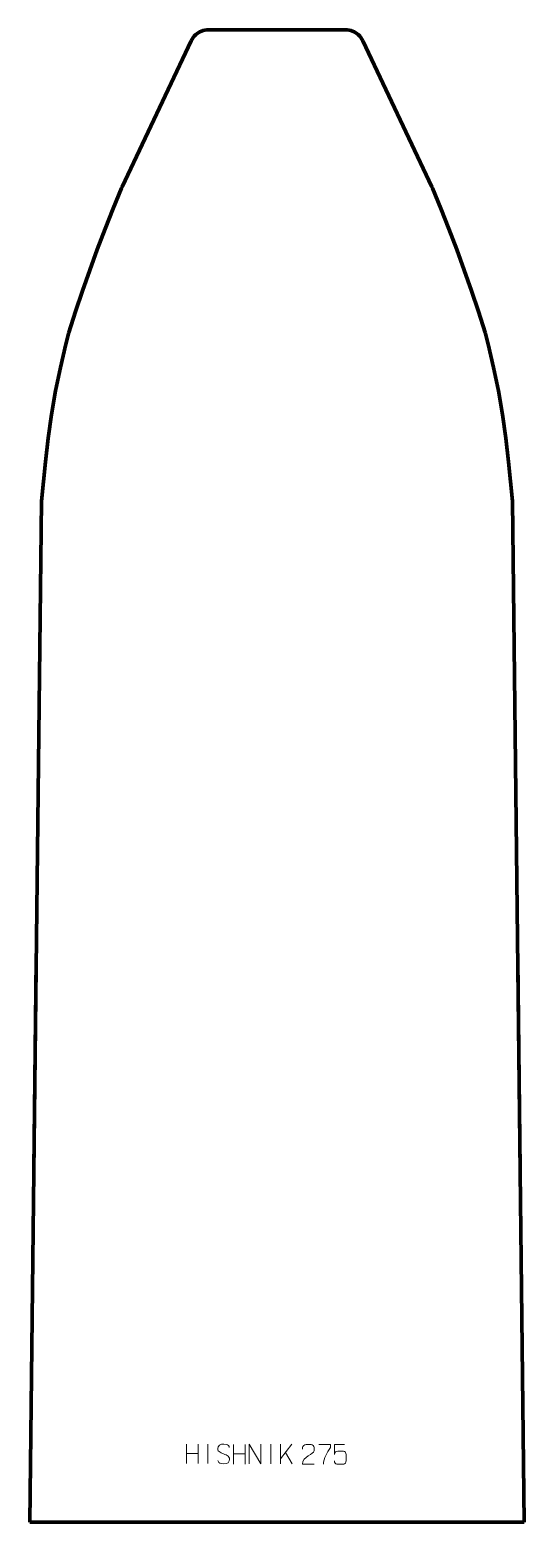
# Model space of a CAD drawing. Header units: millimetres. Extents: x -315 to 315, y -950 to 950.
import ezdxf

# ---------------------------------------------------------------- set-up
doc = ezdxf.new("R2010")
doc.units = ezdxf.units.MM
doc.header["$MEASUREMENT"] = 0
doc.layers.add('layer 1', color=7, linetype='Continuous')

msp = doc.modelspace()

# ---------------------------------------------------------------- linework, layer by layer
at = {"layer": 'layer 1', "lineweight": 106}
for points in [[(-87.3465, 949.9994), (-87.3465, 949.9994), (-89.6207, 949.8921), (-89.6207, 949.8921)], [(-87.3465, 949.9994), (-87.3465, 949.9994), (87.3454, 949.9994), (87.3454, 949.9994)], [(87.3454, 949.9994), (87.3454, 949.9994), (89.6195, 949.8921), (89.6195, 949.8921)], [(-197.4655, 750), (-197.4655, 750), (-109.2342, 936.1423), (-109.2342, 936.1423)], [(-108.1644, 938.1517), (-108.1644, 938.1517), (-109.2342, 936.1423), (-109.2342, 936.1423)], [(-106.9114, 940.0532), (-106.9114, 940.0532), (-108.1644, 938.1517), (-108.1644, 938.1517)], [(-105.4844, 941.8274), (-105.4844, 941.8274), (-106.9114, 940.0532), (-106.9114, 940.0532)], [(-103.8963, 943.4603), (-103.8963, 943.4603), (-105.4844, 941.8274), (-105.4844, 941.8274)], [(-102.1631, 944.936), (-102.1631, 944.936), (-103.8963, 943.4603), (-103.8963, 943.4603)], [(-100.2989, 946.2438), (-100.2989, 946.2438), (-102.1631, 944.936), (-102.1631, 944.936)], [(-98.3205, 947.3701), (-98.3205, 947.3701), (-100.2989, 946.2438), (-100.2989, 946.2438)], [(-96.2436, 948.3052), (-96.2436, 948.3052), (-98.3205, 947.3701), (-98.3205, 947.3701)], [(-94.0896, 949.0419), (-94.0896, 949.0419), (-96.2436, 948.3052), (-96.2436, 948.3052)], [(-91.8752, 949.572), (-91.8752, 949.572), (-94.0896, 949.0419), (-94.0896, 949.0419)], [(-89.6207, 949.8921), (-89.6207, 949.8921), (-91.8752, 949.572), (-91.8752, 949.572)], [(89.6195, 949.8921), (89.6195, 949.8921), (91.8741, 949.572), (91.8741, 949.572)], [(91.8741, 949.572), (91.8741, 949.572), (94.0884, 949.0419), (94.0884, 949.0419)], [(94.0884, 949.0419), (94.0884, 949.0419), (96.2436, 948.3052), (96.2436, 948.3052)], [(96.2436, 948.3052), (96.2436, 948.3052), (98.3194, 947.3701), (98.3194, 947.3701)], [(98.3194, 947.3701), (98.3194, 947.3701), (100.2978, 946.2438), (100.2978, 946.2438)], [(100.2978, 946.2438), (100.2978, 946.2438), (102.1631, 944.936), (102.1631, 944.936)], [(102.1631, 944.936), (102.1631, 944.936), (103.8963, 943.4603), (103.8963, 943.4603)], [(103.8963, 943.4603), (103.8963, 943.4603), (105.4833, 941.8274), (105.4833, 941.8274)], [(105.4833, 941.8274), (105.4833, 941.8274), (106.9103, 940.0532), (106.9103, 940.0532)], [(106.9103, 940.0532), (106.9103, 940.0532), (108.1633, 938.1517), (108.1633, 938.1517)], [(108.1633, 938.1517), (108.1633, 938.1517), (109.2331, 936.1423), (109.2331, 936.1423)], [(197.4644, 750), (197.4644, 750), (109.2331, 936.1423), (109.2331, 936.1423)], [(-198.1486, 748.3973), (-198.1486, 748.3973), (-208.7851, 722.5276), (-208.7851, 722.5276)], [(-197.4655, 750), (-197.4655, 750), (-198.1486, 748.3973), (-198.1486, 748.3973)], [(197.4644, 750), (197.4644, 750), (198.1475, 748.3973), (198.1475, 748.3973)], [(198.1475, 748.3973), (198.1475, 748.3973), (208.7848, 722.5276), (208.7848, 722.5276)], [(-208.7851, 722.5276), (-208.7851, 722.5276), (-219.0788, 696.5182), (-219.0788, 696.5182)], [(208.7848, 722.5276), (208.7848, 722.5276), (219.0777, 696.5182), (219.0777, 696.5182)], [(-219.0788, 696.5182), (-219.0788, 696.5182), (-229.0281, 670.3762), (-229.0281, 670.3762)], [(219.0777, 696.5182), (219.0777, 696.5182), (229.027, 670.3762), (229.027, 670.3762)], [(-229.0281, 670.3762), (-229.0281, 670.3762), (-238.6301, 644.1054), (-238.6301, 644.1054)], [(229.027, 670.3762), (229.027, 670.3762), (238.629, 644.1054), (238.629, 644.1054)], [(-238.6301, 644.1054), (-238.6301, 644.1054), (-247.8844, 617.7094), (-247.8844, 617.7094)], [(238.629, 644.1054), (238.629, 644.1054), (247.8833, 617.7094), (247.8833, 617.7094)], [(-247.8844, 617.7094), (-247.8844, 617.7094), (-256.7885, 591.1926), (-256.7885, 591.1926)], [(247.8833, 617.7094), (247.8833, 617.7094), (256.7874, 591.1926), (256.7874, 591.1926)], [(-256.7885, 591.1926), (-256.7885, 591.1926), (-265.3412, 564.5615), (-265.3412, 564.5615)], [(256.7874, 591.1926), (256.7874, 591.1926), (265.3401, 564.5615), (265.3401, 564.5615)], [(-265.3412, 564.5615), (-265.3412, 564.5615), (-269.2227, 549.7037), (-269.2227, 549.7037)], [(269.2216, 549.7037), (269.2216, 549.7037), (265.3401, 564.5615), (265.3401, 564.5615)], [(-276.0712, 520.0795), (-276.0712, 520.0795), (-269.2227, 549.7037), (-269.2227, 549.7037)], [(276.0701, 520.0795), (276.0701, 520.0795), (269.2216, 549.7037), (269.2216, 549.7037)], [(-282.0786, 490.2723), (-282.0786, 490.2723), (-276.0712, 520.0795), (-276.0712, 520.0795)], [(282.0775, 490.2723), (282.0775, 490.2723), (276.0701, 520.0795), (276.0701, 520.0795)], [(-287.2378, 460.3075), (-287.2378, 460.3075), (-282.0786, 490.2723), (-282.0786, 490.2723)], [(287.2367, 460.3075), (287.2367, 460.3075), (282.0775, 490.2723), (282.0775, 490.2723)], [(-287.2378, 460.3075), (-287.2378, 460.3075), (-291.5468, 430.2084), (-291.5468, 430.2084)], [(291.5457, 430.2084), (291.5457, 430.2084), (287.2367, 460.3075), (287.2367, 460.3075)], [(-295.0006, 399.9996), (-295.0006, 399.9996), (-291.5468, 430.2084), (-291.5468, 430.2084)], [(294.9995, 399.9996), (294.9995, 399.9996), (291.5457, 430.2084), (291.5457, 430.2084)], [(-295.0006, 399.9996), (-295.0006, 399.9996), (-300.0007, 350.0001), (-300.0007, 350.0001)], [(294.9995, 399.9996), (294.9995, 399.9996), (299.9996, 350.0001), (299.9996, 350.0001)], [(-300.0007, 350.0001), (-300.0007, 350.0001), (-314.9998, -949.9994), (-314.9998, -949.9994)], [(299.9996, 350.0001), (299.9996, 350.0001), (314.9998, -949.9994), (314.9998, -949.9994)], [(-309.9998, -500.0002), (-309.9998, -500.0002), (-306.8757, -234.4291), (-306.8757, -234.4291)], [(309.9986, -500.0002), (309.9986, -500.0002), (306.8754, -234.4291), (306.8754, -234.4291)], [(-314.9998, -949.9994), (-314.9998, -949.9994), (314.9998, -949.9994), (314.9998, -949.9994)]]:
    msp.add_open_spline(points, degree=3, dxfattribs=at)
at = {"layer": 'layer 1', "color": 250, "lineweight": 9}
for points in [[(-115.3011, -850.5562), (-115.3011, -850.5562), (-115.3011, -875.3337), (-115.3011, -875.3337)], [(-100.6578, -850.5562), (-100.6578, -850.5562), (-100.6578, -875.5097), (-100.6578, -875.5097)], [(-87.9794, -850.5459), (-87.9794, -850.5459), (-87.9794, -875.52), (-87.9794, -875.52)], [(-55.3065, -851.3248), (-55.3065, -851.3248), (-55.3065, -876.1023), (-55.3065, -876.1023)], [(-40.6632, -851.3248), (-40.6632, -851.3248), (-40.6632, -876.2783), (-40.6632, -876.2783)], [(-7.9849, -850.7198), (-7.9849, -850.7198), (-7.9849, -875.6939), (-7.9849, -875.6939)], [(4.6643, -850.7301), (4.6643, -850.7301), (4.6643, -875.6837), (4.6643, -875.6837)], [(19.0405, -850.7301), (19.0405, -850.7301), (4.6643, -869.3698), (4.6643, -869.3698)], [(-115.3011, -862.4385), (-115.3011, -862.4385), (-100.6578, -862.4381), (-100.6578, -862.4381)], [(-55.3065, -863.2071), (-55.3065, -863.2071), (-40.6632, -863.2067), (-40.6632, -863.2067)], [(19.3658, -875.5879), (19.3658, -875.5879), (10.8953, -861.2743), (10.8953, -861.2743)]]:
    msp.add_open_spline(points, degree=3, dxfattribs=at)
for points, knots in [([(-67.9794, -863.033), (-72.2277, -861.5626), (-77.1358, -859.7668), (-75.1307, -854.2465), (-75.1307, -854.2465), (-73.6272, -850.1066), (-68.4136, -850.4951), (-64.81, -851.0962), (-64.81, -851.0962), (-61.9494, -851.5734), (-61.0847, -852.7866), (-60.7741, -854.8707)], [0, 0, 0, 0, 0.25, 0.25, 0.25, 0.25, 0.5, 0.5, 0.5, 0.5, 1, 1, 1, 1]), ([(-35.3123, -875.6836), (-35.3123, -875.6836), (-35.3123, -850.7301), (-35.3123, -850.7301), (-35.3123, -850.7301), (-35.3123, -850.7301), (-20.6575, -875.6836), (-20.6575, -875.6836), (-20.6575, -875.6836), (-20.6575, -875.6836), (-20.6575, -850.7301), (-20.6575, -850.7301)], [0, 0, 0, 0, 0.25, 0.25, 0.25, 0.25, 0.5, 0.5, 0.5, 0.5, 1, 1, 1, 1]), ([(47.1852, -876.1346), (42.2708, -876.1343), (37.3564, -876.1343), (32.4423, -876.1346), (32.4423, -876.1346), (32.4423, -866.2023), (47.0933, -863.5611), (47.1852, -859.2508), (47.1852, -859.2508), (47.1849, -857.8267), (47.1849, -856.403), (47.1852, -854.9797), (47.1852, -854.9797), (47.1683, -852.9026), (45.0455, -851.1778), (43.3745, -851.1605), (43.3745, -851.1605), (41.3013, -851.1609), (39.2284, -851.1609), (37.156, -851.1605), (37.156, -851.1605), (35.3339, -851.144), (32.5092, -852.9361), (32.4423, -855.0297), (32.4423, -855.0297), (32.4423, -855.0297), (32.4423, -857.0845), (32.4423, -857.0845)], [0, 0, 0, 0, 0.125, 0.125, 0.125, 0.125, 0.25, 0.25, 0.25, 0.25, 0.375, 0.375, 0.375, 0.375, 0.5, 0.5, 0.5, 0.5, 0.625, 0.625, 0.625, 0.625, 0.75, 0.75, 0.75, 0.75, 1, 1, 1, 1]), ([(53.2401, -851.3056), (53.2401, -851.3056), (68.0562, -851.3056), (68.0562, -851.3056), (68.0562, -851.3056), (68.0559, -852.5552), (68.0559, -853.8048), (68.0562, -855.0546), (68.0562, -855.0546), (64.0618, -861.0517), (59.1466, -868.8853), (59.1466, -876.2641)], [0, 0, 0, 0, 0.25, 0.25, 0.25, 0.25, 0.5, 0.5, 0.5, 0.5, 1, 1, 1, 1]), ([(86.0422, -851.3301), (86.0422, -851.3301), (73.1905, -851.3301), (73.1905, -851.3301), (73.1905, -851.3301), (73.1908, -855.5607), (73.1908, -859.7916), (73.1905, -864.0228), (73.1905, -864.0228), (73.1902, -860.7127), (74.8212, -859.6409), (77.6332, -859.5804), (77.6332, -859.5804), (80.0728, -859.5801), (82.5123, -859.5801), (84.9515, -859.5804), (84.9515, -859.5804), (86.6013, -859.5736), (88.0762, -861.9541), (88.1047, -864.0228), (88.1047, -864.0228), (88.1044, -866.6101), (88.1044, -869.1977), (88.1047, -871.7854), (88.1047, -871.7854), (88.1509, -873.7448), (86.6515, -876.1811), (85.0256, -876.2396), (85.0256, -876.2396), (83.0691, -876.2393), (78.1741, -876.2393), (76.2171, -876.2396), (76.2171, -876.2396), (74.3716, -876.2484), (73.2645, -874.2836), (73.2437, -871.7325)], [0, 0, 0, 0, 0.1, 0.1, 0.1, 0.1, 0.2, 0.2, 0.2, 0.2, 0.3, 0.3, 0.3, 0.3, 0.4, 0.4, 0.4, 0.4, 0.5, 0.5, 0.5, 0.5, 0.6, 0.6, 0.6, 0.6, 0.7, 0.7, 0.7, 0.7, 0.8, 0.8, 0.8, 0.8, 1, 1, 1, 1]), ([(-67.9794, -863.0331), (-63.9608, -864.6798), (-58.9313, -866.5681), (-60.7653, -871.9284), (-60.7653, -871.9284), (-62.2251, -876.1948), (-67.1359, -875.9381), (-70.862, -875.3834), (-70.862, -875.3834), (-73.612, -874.9736), (-74.8329, -873.7601), (-75.2109, -871.6479)], [0, 0, 0, 0, 0.25, 0.25, 0.25, 0.25, 0.5, 0.5, 0.5, 0.5, 1, 1, 1, 1])]:
    msp.add_open_spline(points, degree=3, knots=knots, dxfattribs=at)

doc.saveas('drawing.dxf')
